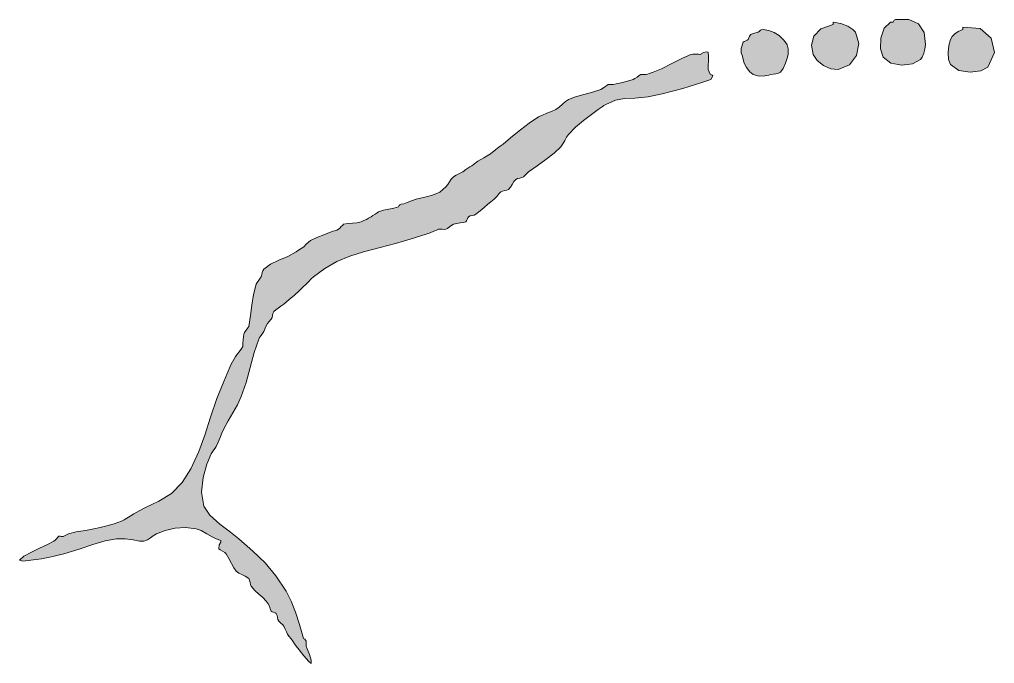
# Model space of a CAD drawing. Header units: inches. Extents: x -493 to 820, y -401 to 913.
# Drawn here: x 88.57 to 129.91, y 267.46 to 294.78 of the extents above; entities that cross this region are included whole.
import ezdxf

# ---------------------------------------------------------------- set-up
doc = ezdxf.new("R2010")
doc.units = ezdxf.units.IN
doc.header["$MEASUREMENT"] = 0
doc.layers.add('Layer 1', color=7, linetype='Continuous')

msp = doc.modelspace()

# ---------------------------------------------------------------- hatches: boundary and pattern name
at = {"layer": 'Layer 1', "true_color": 0xffffff}
for points in [[(125.603, 294.671), (125.624, 294.694), (125.634, 294.726), (125.654, 294.757), (125.708, 294.777), (126.275, 294.783), (126.685, 294.598), (126.924, 294.236), (126.979, 293.719), (126.953, 293.53), (126.906, 293.348), (126.842, 293.191), (126.767, 293.083), (126.425, 292.896), (125.971, 292.839), (125.517, 292.931), (125.179, 293.189), (125.066, 293.543), (125.086, 293.995), (125.232, 294.415), (125.497, 294.671), (125.521, 294.675), (125.55, 294.671), (125.578, 294.667)], [(119.885, 294.248), (119.925, 294.272), (119.965, 294.309), (120.018, 294.342), (120.097, 294.354), (120.341, 294.32), (120.566, 294.236), (120.769, 294.105), (120.943, 293.93), (121.03, 293.832), (121.111, 293.713), (121.161, 293.544), (121.155, 293.295), (121.119, 293.146), (121.043, 292.925), (120.944, 292.702), (120.838, 292.554), (120.75, 292.508), (120.64, 292.483), (120.523, 292.467), (120.414, 292.448), (120.341, 292.425), (120.162, 292.387), (119.924, 292.38), (119.673, 292.448), (119.529, 292.566), (119.395, 292.746), (119.293, 292.937), (119.25, 293.083), (119.215, 293.232), (119.168, 293.375), (119.162, 293.557), (119.25, 293.824), (119.29, 293.855), (119.357, 293.88), (119.424, 293.903), (119.461, 293.93), (119.525, 294.074), (119.577, 294.145), (119.677, 294.187)], [(123.061, 294.565), (123.062, 294.582), (123.062, 294.618), (123.061, 294.654), (123.061, 294.671), (123.397, 294.613), (123.688, 294.493), (123.904, 294.356), (124.014, 294.248), (124.153, 293.762), (124.056, 293.259), (123.752, 292.854), (123.273, 292.659), (122.966, 292.693), (122.654, 292.829), (122.387, 293.039), (122.214, 293.295), (122.141, 293.688), (122.242, 294.07), (122.54, 294.383)], [(128.567, 294.354), (128.569, 294.371), (128.567, 294.407), (128.564, 294.443), (128.567, 294.46), (129.292, 294.402), (129.766, 293.989), (129.906, 293.388), (129.626, 292.766), (129.33, 292.609), (128.874, 292.547), (128.397, 292.621), (128.038, 292.871), (127.962, 293.082), (127.94, 293.377), (127.967, 293.684), (128.038, 293.93), (128.117, 294.064), (128.223, 294.174), (128.368, 294.267)], [(117.45, 293.295), (117.465, 293.33), (117.574, 293.383), (117.7, 293.418), (117.767, 293.4), (117.785, 293.22), (117.774, 293.024), (117.76, 292.832), (117.767, 292.659), (117.847, 292.465), (117.938, 292.423), (117.969, 292.393), (117.873, 292.236), (117.501, 292.103), (116.692, 291.861), (115.811, 291.623), (115.226, 291.495), (114.659, 291.451), (114.222, 291.428), (113.837, 291.358), (113.426, 291.178), (113.344, 291.128), (113.265, 291.077), (113.187, 291.023), (113.108, 290.966), (112.812, 290.746), (112.481, 290.492), (112.146, 290.21), (111.838, 289.906), (111.757, 289.79), (111.685, 289.65), (111.609, 289.506), (111.52, 289.377), (111.237, 289.107), (110.889, 288.843), (110.513, 288.581), (110.144, 288.318), (110.085, 288.267), (110.033, 288.209), (109.984, 288.154), (109.932, 288.106), (109.862, 288.075), (109.774, 288.058), (109.687, 288.038), (109.614, 288.001), (109.53, 287.905), (109.456, 287.788), (109.382, 287.671), (109.297, 287.577), (109.222, 287.539), (109.137, 287.522), (109.052, 287.506), (108.979, 287.472), (108.886, 287.381), (108.8, 287.272), (108.698, 287.158), (108.556, 287.048), (108.418, 286.945), (108.265, 286.81), (108.098, 286.66), (107.92, 286.519), (107.849, 286.487), (107.765, 286.469), (107.679, 286.449), (107.603, 286.412), (107.575, 286.369), (107.549, 286.303), (107.523, 286.238), (107.497, 286.201), (107.394, 286.172), (107.255, 286.152), (107.104, 286.131), (106.967, 286.095), (106.897, 286.054), (106.804, 285.986), (106.713, 285.921), (106.649, 285.883), (106.573, 285.873), (106.491, 285.882), (106.409, 285.891), (106.332, 285.883), (106.253, 285.852), (106.13, 285.798), (105.976, 285.734), (105.803, 285.672), (105.133, 285.463), (104.505, 285.283), (103.864, 285.113), (103.156, 284.931), (102.568, 284.747), (102.024, 284.509), (101.517, 284.217), (101.038, 283.871), (100.932, 283.776), (100.828, 283.67), (100.723, 283.559), (100.614, 283.448), (100.422, 283.269), (100.221, 283.091), (100.006, 282.906), (99.768, 282.707), (99.65, 282.619), (99.535, 282.542), (99.43, 282.468), (99.344, 282.389), (99.307, 282.315), (99.291, 282.229), (99.275, 282.143), (99.238, 282.071), (99.145, 281.971), (99.075, 281.879), (99.007, 281.751), (98.92, 281.542), (98.874, 281.459), (98.81, 281.372), (98.748, 281.291), (98.708, 281.225), (98.519, 280.653), (98.347, 280.022), (98.17, 279.384), (97.967, 278.789), (97.803, 278.431), (97.616, 278.089), (97.419, 277.753), (97.226, 277.413), (97.143, 277.236), (97.069, 277.047), (96.994, 276.855), (96.909, 276.672), (96.862, 276.596), (96.806, 276.52), (96.749, 276.439), (96.697, 276.354), (96.51, 275.922), (96.348, 275.353), (96.282, 274.728), (96.379, 274.131), (96.637, 273.752), (97.055, 273.372), (97.506, 273.027), (97.861, 272.754), (98.459, 272.233), (98.977, 271.731), (99.439, 271.185), (99.873, 270.53), (100.086, 270.107), (100.264, 269.642), (100.432, 269.117), (100.614, 268.519), (100.63, 268.506), (100.662, 268.486), (100.697, 268.457), (100.72, 268.413), (100.726, 268.361), (100.722, 268.308), (100.717, 268.253), (100.72, 268.201), (100.769, 268.078), (100.862, 267.846), (100.937, 267.605), (100.932, 267.46), (100.827, 267.547), (100.627, 267.782), (100.422, 268.042), (100.297, 268.201), (100.225, 268.299), (100.156, 268.401), (100.079, 268.509), (99.979, 268.625), (99.923, 268.707), (99.882, 268.805), (99.836, 268.919), (99.768, 269.048), (99.716, 269.111), (99.661, 269.161), (99.605, 269.207), (99.556, 269.26), (99.522, 269.331), (99.505, 269.415), (99.487, 269.5), (99.45, 269.577), (99.408, 269.604), (99.339, 269.632), (99.273, 269.659), (99.238, 269.684), (99.199, 269.785), (99.164, 269.886), (99.112, 269.991), (99.026, 270.107), (98.876, 270.258), (98.714, 270.404), (98.549, 270.561), (98.391, 270.742), (98.364, 270.81), (98.342, 270.903), (98.319, 270.996), (98.285, 271.06), (98.135, 271.171), (97.991, 271.238), (97.862, 271.295), (97.756, 271.378), (97.66, 271.516), (97.553, 271.707), (97.441, 271.919), (97.332, 272.119), (97.269, 272.171), (97.166, 272.226), (97.067, 272.279), (97.015, 272.33), (97.026, 272.498), (97.1, 272.604), (97.104, 272.679), (96.909, 272.754), (96.731, 272.834), (96.509, 272.966), (96.275, 273.099), (96.062, 273.178), (95.607, 273.224), (95.162, 273.198), (94.743, 273.109), (94.368, 272.966), (94.237, 272.883), (94.121, 272.787), (93.995, 272.701), (93.838, 272.648), (93.653, 272.657), (93.382, 272.701), (93.047, 272.746), (92.673, 272.754), (92.191, 272.671), (91.668, 272.506), (91.091, 272.307), (90.45, 272.119), (90.258, 272.069), (90.037, 272.014), (89.784, 271.957), (89.497, 271.907), (89.048, 271.84), (88.701, 271.805), (88.565, 271.848), (88.756, 272.013), (89.068, 272.188), (89.415, 272.357), (89.75, 272.515), (90.026, 272.648), (90.081, 272.691), (90.136, 272.755), (90.189, 272.817), (90.238, 272.859), (90.284, 272.864), (90.349, 272.855), (90.411, 272.849), (90.45, 272.859), (90.645, 272.966), (90.973, 273.044), (91.357, 273.109), (91.721, 273.178), (91.986, 273.237), (92.274, 273.305), (92.576, 273.388), (92.885, 273.495), (92.998, 273.551), (93.117, 273.627), (93.253, 273.717), (93.415, 273.812), (93.664, 273.947), (93.915, 274.076), (94.181, 274.205), (94.474, 274.342), (95.017, 274.678), (95.457, 275.136), (95.829, 275.726), (96.167, 276.46), (96.419, 277.144), (96.671, 277.914), (96.937, 278.697), (97.226, 279.425), (97.373, 279.77), (97.532, 280.132), (97.723, 280.484), (97.967, 280.801), (98.03, 280.91), (98.042, 281.039), (98.043, 281.208), (98.073, 281.437), (98.11, 281.504), (98.181, 281.602), (98.25, 281.695), (98.285, 281.754), (98.367, 282.219), (98.419, 282.668), (98.484, 283.11), (98.603, 283.554), (98.643, 283.627), (98.708, 283.717), (98.773, 283.806), (98.814, 283.871), (98.843, 283.961), (98.858, 284.043), (98.877, 284.119), (98.92, 284.189), (99.203, 284.399), (99.565, 284.567), (99.95, 284.731), (100.297, 284.931), (100.398, 284.996), (100.506, 285.062), (100.615, 285.141), (100.72, 285.248), (100.909, 285.404), (101.171, 285.534), (101.472, 285.652), (101.779, 285.777), (101.849, 285.802), (101.93, 285.823), (102.015, 285.849), (102.097, 285.883), (102.145, 285.926), (102.207, 285.994), (102.268, 286.061), (102.309, 286.095), (102.494, 286.129), (102.686, 286.143), (102.874, 286.158), (103.05, 286.201), (103.169, 286.25), (103.272, 286.3), (103.37, 286.354), (103.473, 286.412), (103.55, 286.463), (103.639, 286.526), (103.725, 286.586), (103.791, 286.624), (104.001, 286.696), (104.22, 286.742), (104.436, 286.781), (104.638, 286.836), (104.656, 286.858), (104.666, 286.893), (104.688, 286.925), (104.744, 286.942), (104.855, 286.968), (105.007, 287.022), (105.187, 287.091), (105.379, 287.154), (105.75, 287.246), (106.084, 287.331), (106.383, 287.46), (106.649, 287.684), (106.721, 287.781), (106.792, 287.894), (106.871, 288.007), (106.967, 288.106), (107.085, 288.182), (107.221, 288.248), (107.362, 288.323), (107.497, 288.425), (107.572, 288.482), (107.656, 288.531), (107.74, 288.579), (107.814, 288.636), (107.996, 288.766), (108.255, 288.919), (108.532, 289.09), (108.767, 289.271), (108.835, 289.324), (108.946, 289.404), (109.073, 289.497), (109.191, 289.589), (109.471, 289.826), (109.802, 290.1), (110.172, 290.383), (110.567, 290.647), (110.736, 290.731), (110.928, 290.804), (111.124, 290.877), (111.309, 290.966), (111.452, 291.069), (111.583, 291.19), (111.71, 291.305), (111.838, 291.389), (112.101, 291.485), (112.436, 291.581), (112.815, 291.687), (113.214, 291.812), (113.285, 291.854), (113.378, 291.92), (113.468, 291.986), (113.532, 292.024), (113.583, 292.031), (113.637, 292.026), (113.692, 292.021), (113.744, 292.024), (113.867, 292.053), (114.082, 292.101), (114.339, 292.164), (114.591, 292.236), (114.662, 292.275), (114.755, 292.343), (114.845, 292.41), (114.908, 292.448), (114.959, 292.455), (115.014, 292.45), (115.069, 292.444), (115.12, 292.448), (115.19, 292.469), (115.263, 292.496), (115.344, 292.526), (115.438, 292.554), (115.785, 292.69), (116.23, 292.915), (116.676, 293.144), (117.026, 293.295), (117.116, 293.31), (117.237, 293.313), (117.359, 293.309)]]:
    msp.add_hatch(color=7, dxfattribs=at).paths.add_polyline_path(points)

# ---------------------------------------------------------------- linework, layer by layer
at = {"layer": 'Layer 1', "lineweight": 0}
for points in [[(125.603, 294.671), (125.624, 294.694), (125.634, 294.726), (125.654, 294.757), (125.708, 294.777), (126.275, 294.783), (126.685, 294.598), (126.924, 294.236), (126.979, 293.719), (126.953, 293.53), (126.906, 293.348), (126.842, 293.191), (126.767, 293.083), (126.425, 292.896), (125.971, 292.839), (125.517, 292.931), (125.179, 293.189), (125.066, 293.543), (125.086, 293.995), (125.232, 294.415), (125.497, 294.671), (125.521, 294.675), (125.55, 294.671), (125.578, 294.667), (125.603, 294.671), (125.603, 294.671)], [(119.885, 294.248), (119.925, 294.272), (119.965, 294.309), (120.018, 294.342), (120.097, 294.354), (120.341, 294.32), (120.566, 294.236), (120.769, 294.105), (120.943, 293.93), (121.03, 293.832), (121.111, 293.713), (121.161, 293.544), (121.155, 293.295), (121.119, 293.146), (121.043, 292.925), (120.944, 292.702), (120.838, 292.554), (120.75, 292.508), (120.64, 292.483), (120.523, 292.467), (120.414, 292.448), (120.341, 292.425), (120.162, 292.387), (119.924, 292.38), (119.673, 292.448), (119.529, 292.566), (119.395, 292.746), (119.293, 292.937), (119.25, 293.083), (119.215, 293.232), (119.168, 293.375), (119.162, 293.557), (119.25, 293.824), (119.29, 293.855), (119.357, 293.88), (119.424, 293.903), (119.461, 293.93), (119.525, 294.074), (119.577, 294.145), (119.677, 294.187), (119.885, 294.248), (119.885, 294.248)], [(123.061, 294.565), (123.062, 294.582), (123.062, 294.618), (123.061, 294.654), (123.061, 294.671), (123.397, 294.613), (123.688, 294.493), (123.904, 294.356), (124.014, 294.248), (124.153, 293.762), (124.056, 293.259), (123.752, 292.854), (123.273, 292.659), (122.966, 292.693), (122.654, 292.829), (122.387, 293.039), (122.214, 293.295), (122.141, 293.688), (122.242, 294.07), (122.54, 294.383), (123.061, 294.565), (123.061, 294.565)], [(128.567, 294.354), (128.569, 294.371), (128.567, 294.407), (128.564, 294.443), (128.567, 294.46), (129.292, 294.402), (129.766, 293.989), (129.906, 293.388), (129.626, 292.766), (129.33, 292.609), (128.874, 292.547), (128.397, 292.621), (128.038, 292.871), (127.962, 293.082), (127.94, 293.377), (127.967, 293.684), (128.038, 293.93), (128.117, 294.064), (128.223, 294.174), (128.368, 294.267), (128.567, 294.354), (128.567, 294.354)], [(117.45, 293.295), (117.465, 293.33), (117.574, 293.383), (117.7, 293.418), (117.767, 293.4), (117.785, 293.22), (117.774, 293.024), (117.76, 292.832), (117.767, 292.659), (117.847, 292.465), (117.938, 292.423), (117.969, 292.393), (117.873, 292.236), (117.501, 292.103), (116.692, 291.861), (115.811, 291.623), (115.226, 291.495), (114.659, 291.451), (114.222, 291.428), (113.837, 291.358), (113.426, 291.178), (113.344, 291.128), (113.265, 291.077), (113.187, 291.023), (113.108, 290.966), (112.812, 290.746), (112.481, 290.492), (112.146, 290.21), (111.838, 289.906), (111.757, 289.79), (111.685, 289.65), (111.609, 289.506), (111.52, 289.377), (111.237, 289.107), (110.889, 288.843), (110.513, 288.581), (110.144, 288.318), (110.085, 288.267), (110.033, 288.209), (109.984, 288.154), (109.932, 288.106), (109.862, 288.075), (109.774, 288.058), (109.687, 288.038), (109.614, 288.001), (109.53, 287.905), (109.456, 287.788), (109.382, 287.671), (109.297, 287.577), (109.222, 287.539), (109.137, 287.522), (109.052, 287.506), (108.979, 287.472), (108.886, 287.381), (108.8, 287.272), (108.698, 287.158), (108.556, 287.048), (108.418, 286.945), (108.265, 286.81), (108.098, 286.66), (107.92, 286.519), (107.849, 286.487), (107.765, 286.469), (107.679, 286.449), (107.603, 286.412), (107.575, 286.369), (107.549, 286.303), (107.523, 286.238), (107.497, 286.201), (107.394, 286.172), (107.255, 286.152), (107.104, 286.131), (106.967, 286.095), (106.897, 286.054), (106.804, 285.986), (106.713, 285.921), (106.649, 285.883), (106.573, 285.873), (106.491, 285.882), (106.409, 285.891), (106.332, 285.883), (106.253, 285.852), (106.13, 285.798), (105.976, 285.734), (105.803, 285.672), (105.133, 285.463), (104.505, 285.283), (103.864, 285.113), (103.156, 284.931), (102.568, 284.747), (102.024, 284.509), (101.517, 284.217), (101.038, 283.871), (100.932, 283.776), (100.828, 283.67), (100.723, 283.559), (100.614, 283.448), (100.422, 283.269), (100.221, 283.091), (100.006, 282.906), (99.768, 282.707), (99.65, 282.619), (99.535, 282.542), (99.43, 282.468), (99.344, 282.389), (99.307, 282.315), (99.291, 282.229), (99.275, 282.143), (99.238, 282.071), (99.145, 281.971), (99.075, 281.879), (99.007, 281.751), (98.92, 281.542), (98.874, 281.459), (98.81, 281.372), (98.748, 281.291), (98.708, 281.225), (98.519, 280.653), (98.347, 280.022), (98.17, 279.384), (97.967, 278.789), (97.803, 278.431), (97.616, 278.089), (97.419, 277.753), (97.226, 277.413), (97.143, 277.236), (97.069, 277.047), (96.994, 276.855), (96.909, 276.672), (96.862, 276.596), (96.806, 276.52), (96.749, 276.439), (96.697, 276.354), (96.51, 275.922), (96.348, 275.353), (96.282, 274.728), (96.379, 274.131), (96.637, 273.752), (97.055, 273.372), (97.506, 273.027), (97.861, 272.754), (98.459, 272.233), (98.977, 271.731), (99.439, 271.185), (99.873, 270.53), (100.086, 270.107), (100.264, 269.642), (100.432, 269.117), (100.614, 268.519), (100.63, 268.506), (100.662, 268.486), (100.697, 268.457), (100.72, 268.413), (100.726, 268.361), (100.722, 268.308), (100.717, 268.253), (100.72, 268.201), (100.769, 268.078), (100.862, 267.846), (100.937, 267.605), (100.932, 267.46), (100.827, 267.547), (100.627, 267.782), (100.422, 268.042), (100.297, 268.201), (100.225, 268.299), (100.156, 268.401), (100.079, 268.509), (99.979, 268.625), (99.923, 268.707), (99.882, 268.805), (99.836, 268.919), (99.768, 269.048), (99.716, 269.111), (99.661, 269.161), (99.605, 269.207), (99.556, 269.26), (99.522, 269.331), (99.505, 269.415), (99.487, 269.5), (99.45, 269.577), (99.408, 269.604), (99.339, 269.632), (99.273, 269.659), (99.238, 269.684), (99.199, 269.785), (99.164, 269.886), (99.112, 269.991), (99.026, 270.107), (98.876, 270.258), (98.714, 270.404), (98.549, 270.561), (98.391, 270.742), (98.364, 270.81), (98.342, 270.903), (98.319, 270.996), (98.285, 271.06), (98.135, 271.171), (97.991, 271.238), (97.862, 271.295), (97.756, 271.378), (97.66, 271.516), (97.553, 271.707), (97.441, 271.919), (97.332, 272.119), (97.269, 272.171), (97.166, 272.226), (97.067, 272.279), (97.015, 272.33), (97.026, 272.498), (97.1, 272.604), (97.104, 272.679), (96.909, 272.754), (96.731, 272.834), (96.509, 272.966), (96.275, 273.099), (96.062, 273.178), (95.607, 273.224), (95.162, 273.198), (94.743, 273.109), (94.368, 272.966), (94.237, 272.883), (94.121, 272.787), (93.995, 272.701), (93.838, 272.648), (93.653, 272.657), (93.382, 272.701), (93.047, 272.746), (92.673, 272.754), (92.191, 272.671), (91.668, 272.506), (91.091, 272.307), (90.45, 272.119), (90.258, 272.069), (90.037, 272.014), (89.784, 271.957), (89.497, 271.907), (89.048, 271.84), (88.701, 271.805), (88.565, 271.848), (88.756, 272.013), (89.068, 272.188), (89.415, 272.357), (89.75, 272.515), (90.026, 272.648), (90.081, 272.691), (90.136, 272.755), (90.189, 272.817), (90.238, 272.859), (90.284, 272.864), (90.349, 272.855), (90.411, 272.849), (90.45, 272.859), (90.645, 272.966), (90.973, 273.044), (91.357, 273.109), (91.721, 273.178), (91.986, 273.237), (92.274, 273.305), (92.576, 273.388), (92.885, 273.495), (92.998, 273.551), (93.117, 273.627), (93.253, 273.717), (93.415, 273.812), (93.664, 273.947), (93.915, 274.076), (94.181, 274.205), (94.474, 274.342), (95.017, 274.678), (95.457, 275.136), (95.829, 275.726), (96.167, 276.46), (96.419, 277.144), (96.671, 277.914), (96.937, 278.697), (97.226, 279.425), (97.373, 279.77), (97.532, 280.132), (97.723, 280.484), (97.967, 280.801), (98.03, 280.91), (98.042, 281.039), (98.043, 281.208), (98.073, 281.437), (98.11, 281.504), (98.181, 281.602), (98.25, 281.695), (98.285, 281.754), (98.367, 282.219), (98.419, 282.668), (98.484, 283.11), (98.603, 283.554), (98.643, 283.627), (98.708, 283.717), (98.773, 283.806), (98.814, 283.871), (98.843, 283.961), (98.858, 284.043), (98.877, 284.119), (98.92, 284.189), (99.203, 284.399), (99.565, 284.567), (99.95, 284.731), (100.297, 284.931), (100.398, 284.996), (100.506, 285.062), (100.615, 285.141), (100.72, 285.248), (100.909, 285.404), (101.171, 285.534), (101.472, 285.652), (101.779, 285.777), (101.849, 285.802), (101.93, 285.823), (102.015, 285.849), (102.097, 285.883), (102.145, 285.926), (102.207, 285.994), (102.268, 286.061), (102.309, 286.095), (102.494, 286.129), (102.686, 286.143), (102.874, 286.158), (103.05, 286.201), (103.169, 286.25), (103.272, 286.3), (103.37, 286.354), (103.473, 286.412), (103.55, 286.463), (103.639, 286.526), (103.725, 286.586), (103.791, 286.624), (104.001, 286.696), (104.22, 286.742), (104.436, 286.781), (104.638, 286.836), (104.656, 286.858), (104.666, 286.893), (104.688, 286.925), (104.744, 286.942), (104.855, 286.968), (105.007, 287.022), (105.187, 287.091), (105.379, 287.154), (105.75, 287.246), (106.084, 287.331), (106.383, 287.46), (106.649, 287.684), (106.721, 287.781), (106.792, 287.894), (106.871, 288.007), (106.967, 288.106), (107.085, 288.182), (107.221, 288.248), (107.362, 288.323), (107.497, 288.425), (107.572, 288.482), (107.656, 288.531), (107.74, 288.579), (107.814, 288.636), (107.996, 288.766), (108.255, 288.919), (108.532, 289.09), (108.767, 289.271), (108.835, 289.324), (108.946, 289.404), (109.073, 289.497), (109.191, 289.589), (109.471, 289.826), (109.802, 290.1), (110.172, 290.383), (110.567, 290.647), (110.736, 290.731), (110.928, 290.804), (111.124, 290.877), (111.309, 290.966), (111.452, 291.069), (111.583, 291.19), (111.71, 291.305), (111.838, 291.389), (112.101, 291.485), (112.436, 291.581), (112.815, 291.687), (113.214, 291.812), (113.285, 291.854), (113.378, 291.92), (113.468, 291.986), (113.532, 292.024), (113.583, 292.031), (113.637, 292.026), (113.692, 292.021), (113.744, 292.024), (113.867, 292.053), (114.082, 292.101), (114.339, 292.164), (114.591, 292.236), (114.662, 292.275), (114.755, 292.343), (114.845, 292.41), (114.908, 292.448), (114.959, 292.455), (115.014, 292.45), (115.069, 292.444), (115.12, 292.448), (115.19, 292.469), (115.263, 292.496), (115.344, 292.526), (115.438, 292.554), (115.785, 292.69), (116.23, 292.915), (116.676, 293.144), (117.026, 293.295), (117.116, 293.31), (117.237, 293.313), (117.359, 293.309), (117.45, 293.295), (117.45, 293.295)]]:
    msp.add_lwpolyline(points, dxfattribs=at)

doc.saveas('drawing.dxf')
